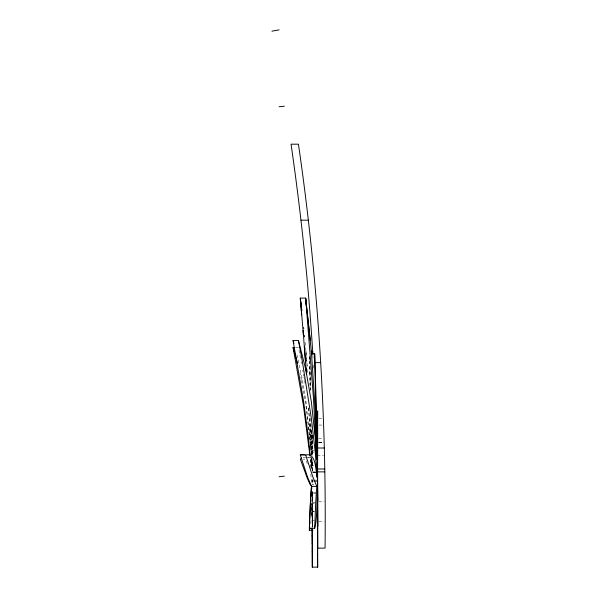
<?xml version="1.0" encoding="UTF-8"?>
<svg xmlns="http://www.w3.org/2000/svg" width="597" height="597" viewBox="0 0 597 597"><rect width="100%" height="100%" fill="white"/><g stroke="black" fill="none" stroke-linecap="round" stroke-linejoin="round"><path stroke-width="0.45" stroke-dasharray="2.98 2.24" d="M312.007 460.683L312.007 464.085L313.783 464.085M316.455 492.652L312.007 492.652L312.007 500.98A197.95 4.866 88.9 0 0 312.074 521.472M312.104 435.914L312.112 434.914M312.224 470.451L312.261 465.242A198.07 2.567 89.4 0 0 312.283 460.72M312.097 435.407L312.074 440.407A198.197 4.866 88.9 0 0 312.015 455.63M312.238 470.563L312.261 467.25A198.07 2.515 89.4 0 0 312.291 460.168M312.171 478.861L312.216 484.257M311.933 495.808L312.007 492.652M311.933 496.652L312.007 493.532M311.224 515.786L311.313 514.084A280.224 7.03 88.9 0 0 311.724 503.353A280.224 6.88 88.9 0 1 311.313 513.845L311.224 515.412M311.88 480.981L314.544 480.981M310.492 523.86L310.716 521.703M311.343 458.018L308.418 457.421M303.06 457.421L305.552 457.705M295.754 347.491L298.448 347.491M318.82 418.579L322.47 418.579M319.022 425.064L322.678 425.064M318.529 438.549L323.096 438.549M318.649 442.183L324.126 442.183M318.649 442.31L323.216 442.31M318.656 442.414L323.216 442.414M311.485 450.832L315.925 450.832M311.224 441.168L311.485 452.123L315.925 452.123M317.194 455.489L323.581 455.489M306.104 457.317L309.671 457.317M303 459.123L304.791 459.123M311.933 459.765L312.007 465.682L313.783 465.682M312.761 471.958L315.432 472.026M312.768 472.145L315.432 472.145M312.679 472.182L315.343 472.182M313.112 472.346L315.776 472.346M313.918 480.137L316.589 480.137M315.425 480.958L317.208 480.981M313.918 481.585L316.589 481.585M312.141 484.458L313.918 484.458M316.455 493.644L312.007 493.644A198.197 4.977 88.9 0 0 312.074 521.009L312.104 526.979M318.679 501.801L324.156 501.801M312.567 502.54L317.007 502.54M312.567 503.286L314.343 503.286M312.567 511.308L314.343 511.308M312.567 511.748L314.343 511.748M312.567 520.547L314.343 520.547M318.679 521.196L324.156 521.196M306.276 460.839L307.365 464.011M299.978 373.229L300.395 374.968M297.015 354.812L302.41 379.796L306.015 401.863L310.358 444.287M300.798 376.968L301.336 379.632M301.515 380.52L306.03 406.236L309.388 435.422M301.187 361.879L301.507 363.506M298.963 350.208L300.687 359.252M303.463 374.259L303.791 376.073M303.948 376.976L304.44 379.699M304.597 380.602L305.254 384.229M302.739 370.08L303.03 371.752M303.709 327.343L303.88 329.111M304.492 335.313L304.664 337.081M303.709 327.149L303.88 328.954M304.492 335.253L304.664 337.051M309.477 436.34L310.044 442.75M305.186 342.454L306.47 357.103M310.94 467.391L310 456.675M311.224 467.847L310.283 456.735M306.03 351.282L306.612 358.663M306.679 359.573L307.171 365.961M310.873 474.182L311.462 483.286M306.537 358.028L307.171 366.349M307.455 369.61L307.783 374.065M310.306 437.004L311.5 454.593M310.418 448.056L310.544 449.825M310.418 445.198L310.791 450.675M311.104 457.899L311.634 468.727M312.903 355.178L313.089 358.297M313.522 365.252L313.709 368.237M308.701 408.102L310.35 437.944M308.701 407.855L310.955 449.914M311.992 493.338L312.231 500.077M311.724 459.056L312.231 471.391M309.462 356.454L309.776 361.812M310.261 418.325L310.783 431.124M310.783 430.012L311.343 446.832M311.671 468.6L311.343 458.921M311.253 457.16L311.335 459.623M309.947 366.2L310.671 390.371M309.918 367.14L310.619 390.46M312.141 480.137L312.268 484.689M312.462 491.98L312.567 526.375M312.388 492.189L312.567 498.57M311.224 438.198L311.194 435.556A280.12 10.425 88.4 0 1 310.918 424.945M312.403 491.398L312.567 500.525M309.783 372.543L309.918 379.804M309.783 374.155L309.455 357.088M309.403 356.528L309.552 363.924M311.395 446.198L311.485 452.123M310.007 382.923L310.037 386.184M311.224 436.9L311.395 447.489M309.918 378.237L310.007 384.453M311.888 454.645L311.798 447.683A280.224 7.03 88.9 0 0 311.537 430.176M311.865 454.578L311.798 449.392A280.224 6.88 88.9 0 0 311.515 430.221M312.224 498.741L312.261 507.472A198.07 2.515 89.4 0 1 312.321 527.233M312.194 491.853L312.224 499.965M312.007 465.682L312.007 464.764A198.197 4.866 88.9 0 1 312.007 458.324M312.335 434.758L312.335 438.459A198.07 2.515 89.4 0 1 312.313 454.839M312.261 506.338A198.07 2.567 89.4 0 1 312.321 527.27M312.007 455.645A197.95 4.97 88.9 0 1 312.074 438.191M312.335 435.653A198.07 2.567 89.4 0 1 312.306 454.116M311.194 436.855A280.12 10.201 88.4 0 1 310.858 423.631"/><path stroke-width="0.9" d="M312.335 548.859L312.335 541.852A198.07 2.567 89.4 0 0 312.321 528.151M312.328 555.12L312.335 548.442M317.671 548.859L317.671 542.404A198.07 2.515 89.4 0 0 317.589 507.472L317.477 484.458L317.895 500.495M317.664 555.12L317.671 548.442M312.321 561.202L312.328 554.859M317.544 551.143L317.634 567.09L312.306 567.15L312.321 561.098M317.649 561.202L317.664 554.859M317.649 561.098L317.634 567.15L317.582 559.068M315.858 411.176L317.634 411.176L317.403 440.407A197.95 4.866 88.9 0 0 317.343 458.324L317.343 465.682L317.126 449.392A280.224 6.88 88.9 0 0 316.641 417.922L314.686 353.76L311.127 353.76M312.91 530.24L309.35 530.24L309.552 523.979M304.321 454.608L301.679 454.392L300.313 455.033L307.455 476.787L311.485 486.391L311.194 490.562A280.12 10.201 88.4 0 0 310.209 506.428L309.35 528.263L314.686 528.263L315.828 522.771L316.641 513.845A280.224 6.88 88.9 0 0 317.126 501.51L317.343 493.644L317.343 500.98A197.95 4.866 88.9 0 0 317.403 521.472L317.544 551.225M314.686 528.263L315.544 506.42A280.12 10.201 88.4 0 1 316.529 490.555L316.813 486.391L312.798 476.787L305.686 455.033L300.313 455.033M309.619 522.293L310.209 507.375A280.12 10.425 88.4 0 1 311.194 490.421L311.485 485.846L310.142 484.466L307.455 478.66L300.313 459.123L301.679 458.026M309.918 527.979L309.35 530.24M305.686 455.033C316.343 452.011 315.567 471.07 317.126 477.354L315.238 452.168L311.343 418.333L302.298 361.133L298.448 340.514L293.06 340.514L303.448 400.438L308.186 435.855L310.216 455.862M271.933 31.178L279.112 29.85M279.105 476.742L284.351 476.137M279.105 106.781L284.351 106.206M300.985 220.181L308.343 220.181M303.448 335.223L300.313 298.09L305.686 298.09L311.47 352.514M309.821 454.862L303.448 405.699L293.06 347.491L294.858 347.491M311.127 351.961L312.91 351.961M315.186 362.64L320.679 362.64M317 448.004L324.305 448.004M317.41 468.996L324.708 468.996M317.455 471.869L324.761 471.869M311.485 486.391L316.813 486.391M293.06 347.491L297.664 363.67M293.06 340.514L293.911 343.514M298.448 340.514L305.739 369.259L311.343 401.669L315.238 437.668L316.664 459.623L313.507 398.699L305.686 298.09M300.313 298.09L301.172 305.112M301.224 306.104L300.313 298.784L301.679 314.888M301.448 307.933L301.776 310.671M301.589 308.589L301.791 310.321M310.365 340.626L305.686 298.784L305.739 299.336M303.06 330.342L305.552 362.192M305.97 302.082L306.276 305.739M311.343 351.021L315.238 409.908L316.813 452.123L316.529 436.862A280.12 10.201 88.4 0 1 315.544 394.818L314.686 353.76M304.321 346.23L306.209 370.677M306.03 367.909L306.44 374.02M312.865 354.596C308.619 284.5 301.201 214.614 291.187 145.108L291.045 144.183L298.433 144.183C317.94 277.859 326.544 413.049 325.067 548.121L317.768 548.121L317.313 462.981M311.612 486.025L311.753 488.771M312.209 551.143L312.306 567.15M312.112 528.3L312.141 536.009M312.141 535.755L312.171 543.539M312.171 543.374L312.209 551.225M317.634 411.176L317.671 438.459A198.07 2.515 89.4 0 1 317.589 467.25L317.895 526.375M312.321 528.964A198.07 2.515 89.4 0 1 312.335 542.404"/></g></svg>
